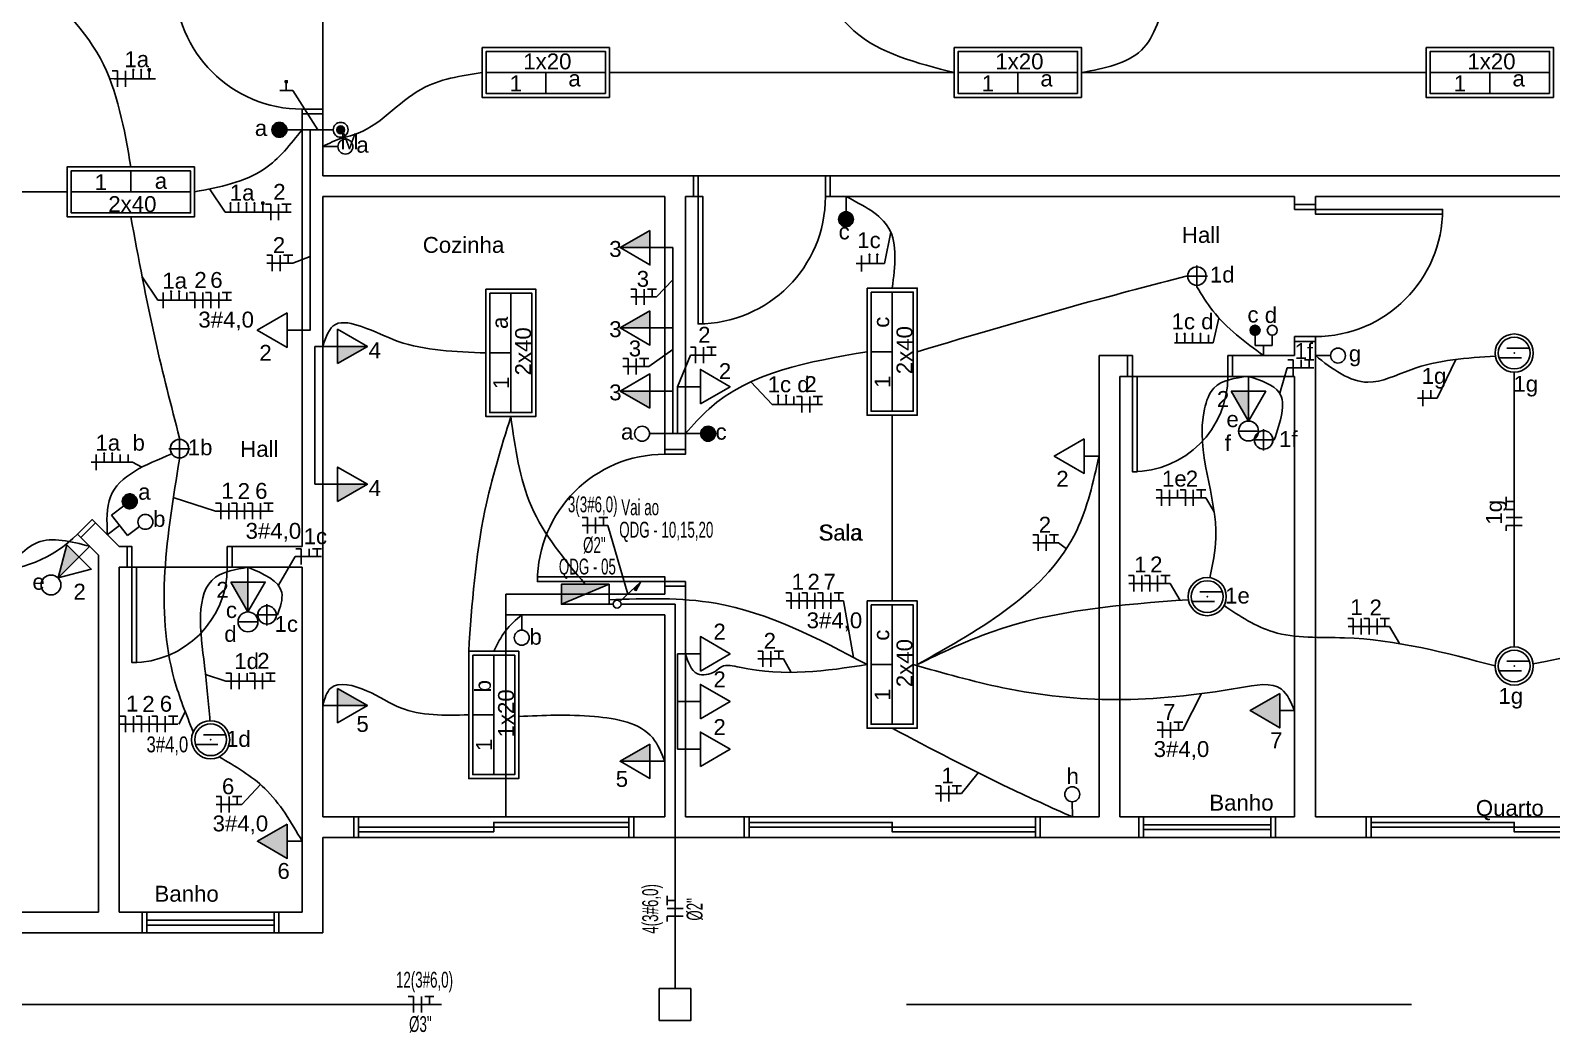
# Model space of a CAD drawing. Header units: millimetres. Extents: x 412 to 646, y 331 to 411.
# Drawn here: x 443.47 to 453.03, y 366.26 to 372.57 of the extents above; entities that cross this region are included whole.
import ezdxf
from ezdxf.enums import TextEntityAlignment as Align

# ---------------------------------------------------------------- set-up
doc = ezdxf.new("R2010")
doc.units = ezdxf.units.MM
doc.linetypes.add('HIDDEN2', pattern=[4.7625, 3.175, -1.5875])
for name, color, linetype in [('BASE', 8, 'Continuous'), ('Chamada', 4, 'Continuous'), ('E_LUMINO', 160, 'Continuous'), ('Elétrico', 5, 'Continuous'), ('Simbolos', 7, 'Continuous'), ('texto', 7, 'Continuous'), ('Texto - Elétrica', 3, 'Continuous'), ('texto - elétrico', 3, 'Continuous')]:
    doc.layers.add(name, color=color, linetype=linetype)
doc.styles.add('ARIAL', font='arial.ttf')

# ---------------------------------------------------------------- blocks, each defined once
blk = doc.blocks.new('A$C3E3F6338')
for p, q in [((-0.0172, -0.0409), (-0.158, -0.0409)), ((-0.0672, -0.1009), (-0.208, -0.1009))]:
    blk.add_line(p, q)
for radius in [0.12, 0.1]:
    blk.add_circle((-0.1126, -0.0709), radius)
at = {"linetype": 'Continuous'}
blk.add_point((-0.1126, -0.0709), dxfattribs=at)

msp = doc.modelspace()

# ---------------------------------------------------------------- hatches: boundary and pattern name
at = {"layer": 'Elétrico'}
for points in [[(444.220436, 372.323005), (444.207936, 372.323005), (444.207936, 372.310505), (444.220436, 372.310505)], [(445.082, 372.236689), (445.082, 372.249189), (445.0695, 372.249189), (445.0695, 372.236689)], [(445.442608, 371.940208, 1), (445.392608, 371.940208, 1)], [(444.933998, 371.471957), (444.933998, 371.484457), (444.921498, 371.484457), (444.921498, 371.471957)], [(448.6411, 371.377879, 1), (448.54735, 371.377879, 1)], [(447.173679, 371.199253), (447.361175, 371.199251), (447.361174, 371.307503)], [(447.173679, 370.694843), (447.361175, 370.694842), (447.361174, 370.803093)], [(445.586168, 370.578227), (445.398672, 370.578229), (445.398674, 370.469977)], [(447.361174, 370.189323), (447.361175, 370.297575), (447.173679, 370.297573)], [(451.124892, 370.108951), (451.124894, 370.296447), (451.016642, 370.296446)], [(447.680351, 370.029509, 1), (447.774101, 370.029509, 1)], [(445.586168, 369.711674), (445.398672, 369.711676), (445.398674, 369.603424)], [(443.64089, 369.122666), (443.773471, 369.255245), (443.696925, 369.331789)], [(444.834951, 368.908951), (444.834952, 369.096447), (444.726701, 369.096446)], [(447.104924, 369.082701), (446.804924, 369.082701), (446.804924, 368.957701)], [(447.104924, 369.082701), (446.804924, 369.082701), (446.804924, 368.957701)], [(447.272329, 369.042169), (447.302675, 369.095482), (447.259852, 369.055548)], [(445.586168, 368.320203), (445.398674, 368.428453), (445.398672, 368.320202)], [(447.173679, 367.970203), (447.361175, 367.970202), (447.361174, 368.078453)]]:
    msp.add_hatch(color=256, dxfattribs=at).paths.add_polyline_path(points)
at = {"layer": 'Elétrico', "linetype": 'Continuous', "lineweight": -2}
for points in [[(445.032276, 371.987083), (445.032278, 371.940208), (444.985403, 371.940208), (444.985781, 371.947482), (444.989901, 371.960195), (444.994398, 371.96807), (444.999651, 371.97407), (445.007525, 371.980071), (445.017275, 371.984683), (445.027025, 371.98682), (445.032278, 371.986709)], [(445.032276, 371.893333), (445.032278, 371.940208), (444.985403, 371.940208), (444.985781, 371.93297), (444.989901, 371.920259), (444.994398, 371.912384), (444.999651, 371.906382), (445.007525, 371.900383), (445.017275, 371.895771), (445.027025, 371.893634), (445.032278, 371.893745)], [(445.032281, 371.987083), (445.032278, 371.940208), (445.079153, 371.940208), (445.078776, 371.947482), (445.074656, 371.960195), (445.070158, 371.96807), (445.064905, 371.97407), (445.057032, 371.980071), (445.047281, 371.984683), (445.037531, 371.98682), (445.032278, 371.986709)], [(445.032281, 371.893333), (445.032278, 371.940208), (445.079153, 371.940208), (445.078776, 371.93297), (445.074656, 371.920259), (445.070158, 371.912384), (445.064905, 371.906382), (445.057032, 371.900383), (445.047281, 371.895771), (445.037531, 371.893634), (445.032278, 371.893745)], [(451.165764, 370.711069), (451.163042, 370.71095), (451.160339, 370.710595), (451.157678, 370.710005), (451.155079, 370.709185), (451.152561, 370.708142), (451.150143, 370.706884), (451.147845, 370.705419), (451.145682, 370.70376), (451.143673, 370.701919), (451.141831, 370.699909), (451.140172, 370.697747), (451.138708, 370.695448), (451.137449, 370.693031), (451.136406, 370.690513), (451.135587, 370.687913), (451.134997, 370.685252), (451.134641, 370.68255), (451.134522, 370.679827), (451.134641, 370.677104), (451.134997, 370.674402), (451.135587, 370.671741), (451.136406, 370.669142), (451.137449, 370.666623), (451.138708, 370.664206), (451.140172, 370.661907), (451.141831, 370.659745), (451.143673, 370.657735), (451.145682, 370.655894), (451.147845, 370.654235), (451.150143, 370.65277), (451.152561, 370.651512), (451.155079, 370.650469), (451.157678, 370.649649), (451.160339, 370.649059), (451.163042, 370.648704), (451.165764, 370.648585), (451.165764, 370.679827)], [(451.165764, 370.648577), (451.168487, 370.648696), (451.17119, 370.649052), (451.173851, 370.649641), (451.17645, 370.650461), (451.178968, 370.651504), (451.181386, 370.652763), (451.183684, 370.654227), (451.185847, 370.655886), (451.187856, 370.657728), (451.189698, 370.659737), (451.191357, 370.661899), (451.192821, 370.664198), (451.19408, 370.666616), (451.195123, 370.669134), (451.195942, 370.671733), (451.196532, 370.674394), (451.196888, 370.677096), (451.197007, 370.679819), (451.196888, 370.682542), (451.196532, 370.685245), (451.195942, 370.687906), (451.195123, 370.690505), (451.19408, 370.693023), (451.192821, 370.695441), (451.191357, 370.697739), (451.189697, 370.699902), (451.187856, 370.701911), (451.185847, 370.703753), (451.183684, 370.705412), (451.181386, 370.706876), (451.178968, 370.708135), (451.17645, 370.709178), (451.17385, 370.709997), (451.171189, 370.710587), (451.168487, 370.710943), (451.165764, 370.711062), (451.165764, 370.679819)], [(444.12882, 369.632839), (444.126197, 369.635975), (444.123311, 369.638871), (444.120184, 369.641504), (444.116839, 369.643854), (444.113301, 369.645904), (444.109599, 369.647638), (444.10576, 369.649043), (444.101812, 369.650107), (444.097787, 369.650824), (444.093715, 369.651187), (444.089627, 369.651194), (444.085553, 369.650844), (444.081526, 369.650141), (444.077575, 369.649089), (444.073731, 369.647697), (444.070023, 369.645975), (444.066479, 369.643937), (444.063127, 369.641598), (444.05999, 369.638975), (444.057095, 369.636089), (444.054462, 369.632961), (444.052111, 369.629616), (444.050061, 369.626079), (444.048327, 369.622376), (444.046923, 369.618537), (444.045858, 369.61459), (444.045142, 369.610565), (444.044779, 369.606492), (444.044772, 369.602404), (444.045122, 369.598331), (444.045825, 369.594303), (444.046877, 369.590353), (444.048269, 369.586509), (444.04999, 369.5828), (444.052029, 369.579257), (444.054368, 369.575904), (444.091594, 369.604372)], [(444.054359, 369.575897), (444.056982, 369.572761), (444.059868, 369.569865), (444.062995, 369.567232), (444.066341, 369.564881), (444.069878, 369.562832), (444.07358, 369.561098), (444.07742, 369.559693), (444.081367, 369.558628), (444.085392, 369.557912), (444.089464, 369.557549), (444.093553, 369.557542), (444.097626, 369.557892), (444.101653, 369.558595), (444.105604, 369.559647), (444.109448, 369.561039), (444.113156, 369.562761), (444.1167, 369.564799), (444.120053, 369.567139), (444.123189, 369.569761), (444.126085, 369.572648), (444.128718, 369.575775), (444.131068, 369.57912), (444.133118, 369.582657), (444.134852, 369.58636), (444.136257, 369.590199), (444.137321, 369.594147), (444.138038, 369.598172), (444.138401, 369.602244), (444.138407, 369.606332), (444.138058, 369.610406), (444.137354, 369.614433), (444.136303, 369.618384), (444.134911, 369.622228), (444.133189, 369.625936), (444.131151, 369.62948), (444.128811, 369.632832), (444.091585, 369.604365)]]:
    msp.add_hatch(color=256, dxfattribs=at).paths.add_polyline_path(points)
at = {"layer": 'Elétrico'}
h = msp.add_hatch(color=256, dxfattribs=at)
h.paths.add_polyline_path([(451.321625, 368.396349), (451.134131, 368.288099), (451.272703, 368.208091), (451.321627, 368.208091)])
h.paths.add_polyline_path([(451.321627, 368.208091), (451.272703, 368.208091), (451.321628, 368.179844)])
h = msp.add_hatch(color=256, dxfattribs=at)
h.paths.add_polyline_path([(445.081684, 367.575414), (444.894189, 367.467164), (445.032762, 367.387156), (445.081686, 367.387156)])
h.paths.add_polyline_path([(445.081686, 367.387156), (445.032762, 367.387156), (445.081686, 367.358909)])

# ---------------------------------------------------------------- linework, layer by layer
msp.add_line((449.737262, 371.650206), (450.130934, 371.650206))
at = {"layer": 'BASE'}
for p, q in [((445.304924, 372.900206), (445.304924, 372.040208)), ((445.174943, 369.320201), (445.174943, 372.040208)), ((445.174943, 372.040208), (445.304924, 372.040208)), ((445.304924, 371.650206), (445.304924, 372.040208)), ((445.304924, 371.650206), (447.634904, 371.650206)), ((447.634904, 371.520201), (447.634904, 371.650206)), ((448.494914, 371.650206), (447.634904, 371.650206)), ((448.494914, 371.650206), (454.044963, 371.650206)), ((448.494914, 371.520201), (448.494914, 371.650206)), ((445.304924, 371.520201), (447.454924, 371.520201)), ((445.304924, 367.620201), (445.304924, 371.520201)), ((447.454924, 371.520201), (447.454924, 369.930198)), ((447.584904, 371.520201), (447.634904, 371.520201)), ((447.584904, 369.930198), (447.584904, 371.520201)), ((448.494914, 371.520201), (451.414885, 371.520201)), ((451.414885, 371.520201), (451.414885, 371.470201)), ((454.044963, 371.520201), (451.544865, 371.520201)), ((451.544865, 371.470201), (451.544865, 371.520201)), ((451.544865, 371.470201), (451.414885, 371.470201)), ((451.414885, 370.610203), (451.414885, 370.520201)), ((451.544865, 370.610203), (451.414885, 370.610203)), ((451.544865, 367.620201), (451.544865, 370.610203)), ((450.184904, 367.620201), (450.184904, 370.520201)), ((450.184904, 370.520201), (450.364885, 370.520201)), ((450.364885, 370.390196), (450.364885, 370.520201)), ((451.024894, 370.520201), (451.414885, 370.520201)), ((451.024894, 370.390196), (451.024894, 370.520201)), ((450.314885, 367.620201), (450.314885, 370.390196)), ((450.314885, 370.390196), (450.364885, 370.390196)), ((451.024894, 370.390196), (450.424894, 370.390196)), ((451.024894, 370.390196), (451.414885, 370.390196)), ((451.414885, 367.620201), (451.414885, 370.390196)), ((447.454924, 369.930198), (447.584904, 369.930198)), ((443.784561, 369.376735), (443.876485, 369.468659)), ((444.024943, 369.320201), (443.876485, 369.468659)), ((443.894963, 369.266334), (443.784561, 369.376735)), ((444.024943, 369.320201), (444.074943, 369.320201)), ((444.074943, 369.190196), (444.074943, 369.320201)), ((444.734953, 369.320201), (445.174943, 369.320201)), ((444.734953, 369.190196), (444.734953, 369.320201)), ((443.894963, 367.020201), (443.894963, 369.266334)), ((444.024943, 367.020201), (444.024943, 369.190196)), ((444.024943, 369.190196), (444.074943, 369.190196)), ((444.734953, 369.190196), (444.074943, 369.190196)), ((444.734953, 369.190196), (445.174943, 369.190196)), ((445.174943, 367.020201), (445.174943, 369.190196)), ((447.454924, 369.070201), (447.454924, 369.020201)), ((447.454924, 369.070201), (447.584904, 369.070201)), ((447.584904, 367.620201), (447.584904, 369.070201)), ((447.454924, 369.020201), (446.454924, 369.020201)), ((446.454924, 368.890196), (446.454924, 369.020201)), ((447.454924, 368.890196), (446.454924, 368.890196)), ((446.454924, 368.890196), (446.454924, 367.620201)), ((447.454924, 367.620201), (447.454924, 368.890196)), ((445.304924, 367.620201), (445.499894, 367.620201)), ((445.499894, 367.620201), (445.499894, 367.490196)), ((447.259904, 367.620201), (447.454924, 367.620201)), ((447.259904, 367.620201), (447.259904, 367.490196)), ((447.584904, 367.620201), (447.954924, 367.620201)), ((447.954924, 367.620201), (447.954924, 367.490196)), ((449.814934, 367.620201), (450.184904, 367.620201)), ((449.814934, 367.620201), (449.814934, 367.490196)), ((450.314885, 367.620201), (450.434904, 367.620201)), ((450.434904, 367.620201), (450.434904, 367.490196)), ((451.294914, 367.620201), (451.414885, 367.620201)), ((451.294914, 367.620201), (451.294914, 367.490196)), ((451.864934, 367.620201), (451.544865, 367.620201)), ((451.864934, 367.620201), (451.864934, 367.490196)), ((445.304924, 366.890196), (445.304924, 367.490196)), ((445.304924, 367.490196), (445.499894, 367.490196)), ((447.259904, 367.490196), (447.954924, 367.490196)), ((447.954924, 367.490196), (449.814934, 367.490196)), ((449.814934, 367.490196), (450.434904, 367.490196)), ((451.294914, 367.490196), (451.864934, 367.490196)), ((453.724943, 367.490196), (451.864934, 367.490196)), ((443.162443, 367.020201), (443.894963, 367.020201)), ((444.169914, 367.020201), (444.024943, 367.020201)), ((444.169914, 367.020201), (444.169914, 366.890196)), ((445.174943, 367.020201), (445.029924, 367.020201)), ((445.029924, 367.020201), (445.029924, 366.890196)), ((444.169914, 366.890196), (443.162443, 366.890196)), ((445.304924, 366.890196), (445.029924, 366.890196))]:
    msp.add_line(p, q, dxfattribs=at)
at = {"layer": 'BASE', "linetype": 'Continuous'}
for p, q in [((447.229924, 367.620201), (445.529924, 367.620201)), ((449.784904, 367.620201), (447.984904, 367.620201)), ((450.464885, 367.620201), (451.264885, 367.620201)), ((453.694914, 367.620201), (451.894914, 367.620201)), ((447.229924, 367.490196), (445.529924, 367.490196)), ((449.784904, 367.490196), (447.984904, 367.490196)), ((450.464885, 367.490196), (451.264885, 367.490196)), ((453.694914, 367.490196), (451.894914, 367.490196)), ((444.999943, 367.020201), (444.199943, 367.020201)), ((444.999943, 366.890196), (444.199943, 366.890196))]:
    msp.add_line(p, q, dxfattribs=at)
for points in [[(445.174943, 372.040208), (445.174943, 372.070201), (445.304924, 372.070201), (445.304924, 372.040208)], [(447.634904, 371.650206), (447.664885, 371.650206), (447.664885, 371.520201), (447.634904, 371.520201)], [(448.494914, 371.520201), (448.464885, 371.520201), (448.464885, 371.650206), (448.494914, 371.650206)], [(451.414885, 371.470201), (451.414885, 371.440196), (451.544865, 371.440196), (451.544865, 371.470201)], [(451.544865, 370.610203), (451.544865, 370.640196), (451.414885, 370.640196), (451.414885, 370.610203)], [(450.364885, 370.520201), (450.394865, 370.520201), (450.394865, 370.390196), (450.364885, 370.390196)], [(451.024894, 370.390196), (450.994865, 370.390196), (450.994865, 370.520201), (451.024894, 370.520201)], [(447.454924, 369.930198), (447.454924, 369.900206), (447.584904, 369.900206), (447.584904, 369.930198)], [(443.784561, 369.376735), (443.763353, 369.397943), (443.855263, 369.489853), (443.876471, 369.468645)], [(444.074943, 369.320201), (444.104924, 369.320201), (444.104924, 369.190196), (444.074943, 369.190196)], [(444.734953, 369.190196), (444.704924, 369.190196), (444.704924, 369.320201), (444.734953, 369.320201)], [(447.584904, 369.070201), (447.584904, 369.100206), (447.454924, 369.100206), (447.454924, 369.070201)], [(445.499894, 367.620201), (445.529924, 367.620201), (445.529924, 367.490196), (445.499894, 367.490196)], [(447.259904, 367.490196), (447.229924, 367.490196), (447.229924, 367.620201), (447.259904, 367.620201)], [(447.954924, 367.490196), (447.984904, 367.490196), (447.984904, 367.620201), (447.954924, 367.620201)], [(449.814934, 367.620201), (449.784904, 367.620201), (449.784904, 367.490196), (449.814934, 367.490196)], [(450.434904, 367.490196), (450.464885, 367.490196), (450.464885, 367.620201), (450.434904, 367.620201)], [(451.294914, 367.620201), (451.264885, 367.620201), (451.264885, 367.490196), (451.294914, 367.490196)], [(451.864934, 367.490196), (451.894914, 367.490196), (451.894914, 367.620201), (451.864934, 367.620201)], [(444.169914, 367.020201), (444.199943, 367.020201), (444.199943, 366.890196), (444.169914, 366.890196)], [(445.029924, 366.890196), (444.999943, 366.890196), (444.999943, 367.020201), (445.029924, 367.020201)]]:
    msp.add_lwpolyline(points, dxfattribs=at)
for points in [[(447.664885, 371.520201), (447.694914, 371.520201), (447.694914, 370.720201), (447.664885, 370.720201), (447.664885, 371.520201)], [(451.544865, 371.440196), (451.544865, 371.410203), (452.344865, 371.410203), (452.344865, 371.440196), (451.544865, 371.440196)], [(450.394865, 370.390196), (450.424894, 370.390196), (450.424894, 369.790196), (450.394865, 369.790196), (450.394865, 370.390196)], [(444.104924, 369.190196), (444.134953, 369.190196), (444.134953, 368.590196), (444.104924, 368.590196), (444.104924, 369.190196)], [(447.454924, 369.100206), (447.454924, 369.130198), (446.654924, 369.130198), (446.654924, 369.100206), (447.454924, 369.100206)], [(446.379924, 367.525193), (445.529924, 367.525193), (445.529924, 367.555198), (446.379924, 367.555198), (446.379924, 367.525193)], [(447.229924, 367.555198), (446.379924, 367.555198), (446.379924, 367.585203), (447.229924, 367.585203), (447.229924, 367.555198)], [(447.984904, 367.585203), (448.884904, 367.585203), (448.884904, 367.555198), (447.984904, 367.555198), (447.984904, 367.585203)], [(448.884904, 367.555198), (449.784904, 367.555198), (449.784904, 367.525193), (448.884904, 367.525193), (448.884904, 367.555198)], [(450.464885, 367.570201), (451.264885, 367.570201), (451.264885, 367.540196), (450.464885, 367.540196), (450.464885, 367.570201)], [(451.894914, 367.555198), (452.794914, 367.555198), (452.794914, 367.585203), (451.894914, 367.585203), (451.894914, 367.555198)], [(452.794914, 367.555198), (453.694914, 367.555198), (453.694914, 367.525193), (452.794914, 367.525193), (452.794914, 367.555198)], [(444.999943, 366.970201), (444.199943, 366.970201), (444.199943, 366.940196), (444.999943, 366.940196), (444.999943, 366.970201)]]:
    msp.add_lwpolyline(points, close=True, dxfattribs=at)
for centre, radius, start, end in [((445.174943, 372.870201), 0.8, 180, 270), ((447.664885, 371.520201), 0.8, 270, 0), ((451.544865, 371.440196), 0.8, 270, 0), ((450.394865, 370.390196), 0.6, 270, 0), ((447.454924, 369.100206), 0.8, 90, 180), ((443.197668, 369.963629), 0.8, 225, 315), ((444.104924, 369.190196), 0.6, 270, 360)]:
    msp.add_arc(centre, radius, start, end, dxfattribs=at)
at = {"layer": 'Chamada'}
for p, q in [((443.994608, 372.260573), (443.964514, 372.262714)), ((445.116373, 372.186667), (445.274943, 371.940557)), ((444.692335, 371.421979), (444.594028, 371.568801)), ((448.836264, 371.099331), (448.876173, 371.295706)), ((445.116373, 371.101186), (445.224943, 371.144214)), ((444.268146, 370.868232), (444.169839, 371.015053)), ((447.404024, 370.889196), (447.504924, 370.996627)), ((450.902581, 370.600357), (450.938818, 370.756307)), ((447.354024, 370.451659), (447.504924, 370.55909)), ((447.615792, 370.523517), (447.534904, 370.3252)), ((452.310379, 370.253242), (452.427103, 370.496235)), ((451.366704, 370.443191), (451.320867, 370.283673)), ((448.130991, 370.213222), (447.995721, 370.355353)), ((444.107943, 369.849574), (444.167435, 369.818598)), ((444.630718, 369.542166), (444.36562, 369.627415)), ((450.856778, 369.626969), (450.909112, 369.538138)), ((447.098103, 369.452135), (447.221947, 369.020201)), ((449.931203, 369.343259), (449.979601, 369.304931)), ((445.132252, 369.256585), (445.025773, 369.076431)), ((450.632521, 369.086919), (450.695568, 368.979905)), ((448.57855, 368.978473), (448.641971, 368.62274)), ((452.011743, 368.816583), (452.07479, 368.709569)), ((448.201743, 368.613103), (448.25014, 368.528953)), ((444.695911, 368.473276), (444.568014, 368.515944)), ((450.712729, 368.166457), (450.829905, 368.394981)), ((444.400353, 368.203476), (444.440829, 368.28061)), ((449.319737, 367.766291), (449.424656, 367.89759)), ((444.796575, 367.698693), (444.913751, 367.823455))]:
    msp.add_line(p, q, dxfattribs=at)
at = {"layer": 'Chamada', "linetype": 'Continuous'}
for p, q in [((443.994608, 372.260573), (444.254446, 372.260573)), ((445.035127, 372.186667), (445.116373, 372.186667)), ((444.692335, 371.421979), (445.106912, 371.421979)), ((444.95388, 371.101186), (445.116373, 371.101186)), ((448.657998, 371.099331), (448.836264, 371.099331)), ((444.268146, 370.868232), (444.73064, 370.868232)), ((447.24153, 370.889196), (447.404024, 370.889196)), ((450.658763, 370.600357), (450.902581, 370.600357)), ((447.615792, 370.523517), (447.778285, 370.523517)), ((447.19153, 370.451659), (447.354024, 370.451659)), ((451.366704, 370.443191), (451.53479, 370.443191)), ((448.130991, 370.213222), (448.446541, 370.213222)), ((452.186535, 370.253242), (452.310379, 370.253242)), ((443.848094, 369.849574), (444.107943, 369.849574)), ((450.544284, 369.626969), (450.856778, 369.626969)), ((444.630718, 369.542166), (444.993212, 369.542166)), ((447.098103, 369.452135), (446.93561, 369.452135)), ((449.76871, 369.343259), (449.931203, 369.343259)), ((445.132252, 369.256585), (445.298013, 369.256585)), ((450.371737, 369.086919), (450.632521, 369.086919)), ((448.217766, 368.978473), (448.57855, 368.978473)), ((451.750959, 368.816583), (452.011743, 368.816583)), ((448.039249, 368.613103), (448.201743, 368.613103)), ((444.695911, 368.473276), (445.006321, 368.473276)), ((444.031328, 368.203476), (444.393822, 368.203476)), ((450.550235, 368.166457), (450.712729, 368.166457)), ((444.634081, 367.698693), (444.796575, 367.698693)), ((449.157243, 367.766291), (449.319737, 367.766291))]:
    msp.add_line(p, q, dxfattribs=at)
at = {"layer": 'E_LUMINO'}
for p, q in [((450.799895, 370.953375), (450.799895, 371.087026)), ((450.799895, 370.953375), (450.799895, 371.087026)), ((450.86672, 371.020201), (450.733069, 371.020201)), ((444.404303, 369.868378), (444.404303, 370.002029)), ((444.404303, 369.868378), (444.404303, 370.002029)), ((451.28607, 369.990196), (451.152419, 369.990196)), ((451.219245, 369.92337), (451.219245, 370.057022)), ((451.219245, 369.92337), (451.219245, 370.057022)), ((444.471129, 369.935203), (444.337478, 369.935203)), ((444.954303, 368.82337), (444.954303, 368.957022)), ((444.954303, 368.82337), (444.954303, 368.957022)), ((445.021129, 368.890196), (444.887478, 368.890196))]:
    msp.add_line(p, q, dxfattribs=at)
for points in [[(447.107438, 372.142706), (446.307438, 372.142706), (446.307438, 372.457706), (447.107438, 372.457706)], [(447.082438, 372.167706), (446.332438, 372.167706), (446.332438, 372.432706), (447.082438, 372.432706)], [(450.074943, 372.142706), (449.274943, 372.142706), (449.274943, 372.457706), (450.074943, 372.457706)], [(450.049943, 372.167706), (449.299943, 372.167706), (449.299943, 372.432706), (450.049943, 372.432706)], [(453.042448, 372.142706), (452.242448, 372.142706), (452.242448, 372.457706), (453.042448, 372.457706)], [(453.017448, 372.167706), (452.267448, 372.167706), (452.267448, 372.432706), (453.017448, 372.432706)], [(444.498686, 371.707706), (443.698686, 371.707706), (443.698686, 371.392706), (444.498686, 371.392706)], [(444.473686, 371.682706), (443.723686, 371.682706), (443.723686, 371.417706), (444.473686, 371.417706)], [(446.329925, 370.937706), (446.329925, 370.137706), (446.644925, 370.137706), (446.644925, 370.937706)], [(448.727404, 370.945201), (448.727404, 370.145201), (449.042404, 370.145201), (449.042404, 370.945201)], [(446.354925, 370.912706), (446.354925, 370.162706), (446.619925, 370.162706), (446.619925, 370.912706)], [(448.752404, 370.920201), (448.752404, 370.170201), (449.017404, 370.170201), (449.017404, 370.920201)], [(448.727404, 368.977702), (448.727404, 368.177702), (449.042404, 368.177702), (449.042404, 368.977702)], [(448.752404, 368.952702), (448.752404, 368.202702), (449.017404, 368.202702), (449.017404, 368.952702)], [(446.222424, 368.661439), (446.222424, 367.861439), (446.537424, 367.861439), (446.537424, 368.661439)], [(446.247424, 368.636439), (446.247424, 367.886439), (446.512424, 367.886439), (446.512424, 368.636439)]]:
    msp.add_lwpolyline(points, close=True, dxfattribs=at)
for points in [[(447.082438, 372.300206), (446.707438, 372.300206), (446.707438, 372.167706), (446.707438, 372.300206), (446.332438, 372.300206)], [(450.049943, 372.300206), (449.674943, 372.300206), (449.674943, 372.167706), (449.674943, 372.300206), (449.299943, 372.300206)], [(453.017448, 372.300206), (452.642448, 372.300206), (452.642448, 372.167706), (452.642448, 372.300206), (452.267448, 372.300206)], [(444.473686, 371.550206), (444.098686, 371.550206), (444.098686, 371.682706), (444.098686, 371.550206), (443.723686, 371.550206)], [(446.487425, 370.912706), (446.487425, 370.537706), (446.354925, 370.537706), (446.487425, 370.537706), (446.487425, 370.162706)], [(448.884904, 370.920201), (448.884904, 370.545201), (448.752404, 370.545201), (448.884904, 370.545201), (448.884904, 370.170201)], [(448.884904, 368.952702), (448.884904, 368.577702), (448.752404, 368.577702), (448.884904, 368.577702), (448.884904, 368.202702)], [(446.379924, 368.636439), (446.379924, 368.261439), (446.247424, 368.261439), (446.379924, 368.261439), (446.379924, 367.886439)]]:
    msp.add_lwpolyline(points, dxfattribs=at)
for centre in [(450.799895, 371.020201), (450.800539, 371.020201), (444.404303, 369.935203), (444.404948, 369.935203), (451.219245, 369.990196), (451.21989, 369.990196), (444.954303, 368.890196), (444.954948, 368.890196)]:
    msp.add_circle(centre, 0.058005, dxfattribs=at)
at = {"layer": 'Elétrico', "linetype": 'Continuous'}
for p, q in [((444.014186, 372.310573), (443.980856, 372.310573)), ((444.014186, 372.210573), (444.014186, 372.310573)), ((444.064186, 372.210573), (444.064186, 372.310573)), ((444.114186, 372.260551), (444.114186, 372.310573)), ((444.164186, 372.260528), (444.164186, 372.310551)), ((444.214186, 372.260483), (444.214186, 372.310505)), ((445.07575, 372.186667), (445.07575, 372.236689)), ((444.725665, 371.421979), (444.725665, 371.472002)), ((444.775665, 371.421957), (444.775665, 371.471979)), ((444.825665, 371.421979), (444.825665, 371.472002)), ((444.875665, 371.421957), (444.875665, 371.471979)), ((444.927748, 371.421934), (444.927748, 371.471957)), ((444.977748, 371.471979), (444.944418, 371.471979)), ((444.977748, 371.371979), (444.977748, 371.471979)), ((445.027748, 371.371979), (445.027748, 371.471979)), ((445.106912, 371.471979), (445.048585, 371.471979)), ((445.077748, 371.421979), (445.077748, 371.471979)), ((444.98721, 371.151186), (444.95388, 371.151186)), ((444.98721, 371.051186), (444.98721, 371.151186)), ((445.03721, 371.051186), (445.03721, 371.151186)), ((445.116373, 371.151186), (445.058046, 371.151186)), ((445.08721, 371.101186), (445.08721, 371.151186)), ((447.173679, 371.199253), (447.454924, 371.19925)), ((448.691328, 371.049331), (448.691328, 371.149331)), ((448.741328, 371.099331), (448.741328, 371.149331)), ((448.741328, 371.099331), (448.741328, 371.149331)), ((448.791328, 371.099331), (448.791328, 371.149331)), ((447.27486, 370.939196), (447.24153, 370.939196)), ((447.27486, 370.839196), (447.27486, 370.939196)), ((447.32486, 370.839196), (447.32486, 370.939196)), ((447.404024, 370.939196), (447.345696, 370.939196)), ((447.37486, 370.889196), (447.37486, 370.939196)), ((444.301476, 370.818232), (444.301476, 370.918232)), ((444.351476, 370.868232), (444.351476, 370.918255)), ((444.401476, 370.868209), (444.401476, 370.918232)), ((444.451476, 370.868209), (444.451476, 370.918232)), ((444.501476, 370.918232), (444.468146, 370.918232)), ((444.501476, 370.818232), (444.501476, 370.918232)), ((444.551476, 370.818232), (444.551476, 370.918232)), ((444.601476, 370.918232), (444.568146, 370.918232)), ((444.601476, 370.818232), (444.601476, 370.918232)), ((444.651476, 370.818232), (444.651476, 370.918232)), ((444.73064, 370.918232), (444.672312, 370.918232)), ((444.701476, 370.868232), (444.701476, 370.918232)), ((445.081195, 370.680205), (445.174943, 370.680205)), ((447.173679, 370.694843), (447.454924, 370.694841)), ((450.673392, 370.600357), (450.673392, 370.650357)), ((450.723392, 370.600357), (450.723392, 370.650357)), ((450.773392, 370.600357), (450.773392, 370.650357)), ((450.823392, 370.600357), (450.823392, 370.650357)), ((450.873392, 370.600357), (450.873392, 370.650357)), ((445.586168, 370.578227), (445.304924, 370.578229)), ((447.649122, 370.573517), (447.615792, 370.573517)), ((447.649122, 370.473517), (447.649122, 370.573517)), ((447.699122, 370.473517), (447.699122, 370.573517)), ((447.778285, 370.573517), (447.719958, 370.573517)), ((447.749122, 370.523517), (447.749122, 370.573517)), ((447.22486, 370.501659), (447.19153, 370.501659)), ((447.22486, 370.401659), (447.22486, 370.501659)), ((447.27486, 370.401659), (447.27486, 370.501659)), ((447.354024, 370.501659), (447.295696, 370.501659)), ((447.32486, 370.451659), (447.32486, 370.501659)), ((451.405626, 370.493191), (451.372296, 370.493191)), ((451.405626, 370.393191), (451.405626, 370.493191)), ((451.455626, 370.443191), (451.455626, 370.493191)), ((451.53479, 370.493191), (451.476462, 370.493191)), ((451.505626, 370.443191), (451.505626, 370.493191)), ((451.124892, 370.108951), (451.124895, 370.390196)), ((447.173679, 370.297573), (447.454924, 370.297575)), ((447.678653, 370.3252), (447.584904, 370.3252)), ((452.219865, 370.203242), (452.219865, 370.303242)), ((452.269865, 370.253242), (452.269865, 370.303242)), ((448.167377, 370.213222), (448.167377, 370.263222)), ((448.217377, 370.213222), (448.217377, 370.263222)), ((448.267377, 370.213222), (448.267377, 370.263222)), ((448.317377, 370.263222), (448.284047, 370.263222)), ((448.317377, 370.163222), (448.317377, 370.263222)), ((448.367377, 370.163222), (448.367377, 370.263222)), ((448.446541, 370.263222), (448.388213, 370.263222)), ((448.417377, 370.213222), (448.417377, 370.263222)), ((443.881424, 369.799574), (443.881424, 369.899574)), ((443.931424, 369.849574), (443.931424, 369.899596)), ((443.981424, 369.849551), (443.981424, 369.899574)), ((444.031424, 369.849551), (444.031424, 369.899574)), ((444.081424, 369.849551), (444.081424, 369.899574)), ((450.091156, 369.88834), (450.184904, 369.88834)), ((445.586168, 369.711674), (445.304924, 369.711677)), ((450.577614, 369.676969), (450.544284, 369.676969)), ((450.577614, 369.576969), (450.577614, 369.676969)), ((450.627614, 369.576969), (450.627614, 369.676969)), ((450.677614, 369.626969), (450.677614, 369.676969)), ((450.727614, 369.676969), (450.694284, 369.676969)), ((450.727614, 369.576969), (450.727614, 369.676969)), ((450.777614, 369.576969), (450.777614, 369.676969)), ((450.856778, 369.676969), (450.79845, 369.676969)), ((450.827614, 369.626969), (450.827614, 369.676969)), ((452.744914, 369.631866), (452.744914, 369.573538)), ((452.794914, 369.602702), (452.744914, 369.602702)), ((444.664048, 369.592166), (444.630718, 369.592166)), ((444.664048, 369.492166), (444.664048, 369.592166)), ((444.714048, 369.492166), (444.714048, 369.592166)), ((444.764048, 369.592166), (444.730718, 369.592166)), ((444.764048, 369.492166), (444.764048, 369.592166)), ((444.814048, 369.492166), (444.814048, 369.592166)), ((444.864048, 369.592166), (444.830718, 369.592166)), ((444.864048, 369.492166), (444.864048, 369.592166)), ((444.914048, 369.492166), (444.914048, 369.592166)), ((444.993212, 369.592166), (444.934884, 369.592166)), ((444.964048, 369.542166), (444.964048, 369.592166)), ((452.794914, 369.552702), (452.744914, 369.552702)), ((452.844914, 369.502702), (452.744914, 369.502702)), ((446.96894, 369.502135), (446.93561, 369.502135)), ((446.96894, 369.402135), (446.96894, 369.502135)), ((447.01894, 369.402135), (447.01894, 369.502135)), ((447.098103, 369.502135), (447.039776, 369.502135)), ((447.06894, 369.452135), (447.06894, 369.502135)), ((452.844914, 369.452702), (452.744914, 369.452702)), ((452.744914, 369.452702), (452.744914, 369.419372)), ((443.64089, 369.122666), (443.839762, 369.321535)), ((449.80204, 369.393259), (449.76871, 369.393259)), ((449.80204, 369.293259), (449.80204, 369.393259)), ((449.85204, 369.293259), (449.85204, 369.393259)), ((449.931203, 369.393259), (449.872876, 369.393259)), ((449.90204, 369.343259), (449.90204, 369.393259)), ((445.16885, 369.306585), (445.13552, 369.306585)), ((445.16885, 369.206585), (445.16885, 369.306585)), ((445.21885, 369.256585), (445.21885, 369.306585)), ((445.298013, 369.306585), (445.239686, 369.306585)), ((445.26885, 369.256585), (445.26885, 369.306585)), ((444.834951, 368.908951), (444.834953, 369.190196)), ((450.403357, 369.136919), (450.370027, 369.136919)), ((450.403357, 369.036919), (450.403357, 369.136919)), ((450.453357, 369.036919), (450.453357, 369.136919)), ((450.503357, 369.136919), (450.470027, 369.136919)), ((450.503357, 369.036919), (450.503357, 369.136919)), ((450.553357, 369.036919), (450.553357, 369.136919)), ((450.632521, 369.136919), (450.574193, 369.136919)), ((450.603357, 369.086919), (450.603357, 369.136919)), ((448.249386, 369.028473), (448.216056, 369.028473)), ((448.249386, 368.928473), (448.249386, 369.028473)), ((448.299386, 368.928473), (448.299386, 369.028473)), ((448.349386, 369.028473), (448.316056, 369.028473)), ((448.349386, 368.928473), (448.349386, 369.028473)), ((448.399386, 368.928473), (448.399386, 369.028473)), ((448.449386, 369.028473), (448.416056, 369.028473)), ((448.449386, 368.928473), (448.449386, 369.028473)), ((448.499386, 368.928473), (448.499386, 369.028473)), ((448.57855, 369.028473), (448.520223, 369.028473)), ((448.549386, 368.978473), (448.549386, 369.028473)), ((451.782579, 368.866583), (451.749249, 368.866583)), ((451.782579, 368.766583), (451.782579, 368.866583)), ((451.832579, 368.766583), (451.832579, 368.866583)), ((451.882579, 368.866583), (451.849249, 368.866583)), ((451.882579, 368.766583), (451.882579, 368.866583)), ((451.932579, 368.766583), (451.932579, 368.866583)), ((452.011743, 368.866583), (451.953415, 368.866583)), ((451.982579, 368.816583), (451.982579, 368.866583)), ((447.678653, 368.645201), (447.584904, 368.645201)), ((448.072579, 368.663103), (448.039249, 368.663103)), ((448.072579, 368.563103), (448.072579, 368.663103)), ((448.122579, 368.563103), (448.122579, 368.663103)), ((448.201743, 368.663103), (448.143415, 368.663103)), ((448.172579, 368.613103), (448.172579, 368.663103)), ((444.729241, 368.523276), (444.695911, 368.523276)), ((444.729241, 368.423276), (444.729241, 368.523276)), ((444.779241, 368.423276), (444.779241, 368.523276)), ((444.829241, 368.473276), (444.829241, 368.523276)), ((444.877157, 368.523276), (444.843827, 368.523276)), ((444.877157, 368.423276), (444.877157, 368.523276)), ((444.927157, 368.423276), (444.927157, 368.523276)), ((445.006321, 368.523276), (444.947994, 368.523276)), ((444.977157, 368.473276), (444.977157, 368.523276)), ((445.586168, 368.320203), (445.304924, 368.320201)), ((447.678653, 368.345201), (447.584904, 368.345201)), ((451.321626, 368.288096), (451.415375, 368.288096)), ((444.064658, 368.253476), (444.031328, 368.253476)), ((444.064658, 368.153476), (444.064658, 368.253476)), ((444.114658, 368.153476), (444.114658, 368.253476)), ((444.164658, 368.253476), (444.131328, 368.253476)), ((444.164658, 368.153476), (444.164658, 368.253476)), ((444.214658, 368.153476), (444.214658, 368.253476)), ((444.264658, 368.253476), (444.231328, 368.253476)), ((444.264658, 368.153476), (444.264658, 368.253476)), ((444.314658, 368.153476), (444.314658, 368.253476)), ((444.393822, 368.253476), (444.335495, 368.253476)), ((444.364658, 368.203476), (444.364658, 368.253476)), ((450.583565, 368.216457), (450.550235, 368.216457)), ((450.583565, 368.116457), (450.583565, 368.216457)), ((450.633565, 368.116457), (450.633565, 368.216457)), ((450.712729, 368.216457), (450.654401, 368.216457)), ((450.683565, 368.166457), (450.683565, 368.216457)), ((447.678653, 368.045201), (447.584904, 368.045201)), ((447.173679, 367.970203), (447.454924, 367.970201)), ((449.190573, 367.816291), (449.157243, 367.816291)), ((449.190573, 367.716291), (449.190573, 367.816291)), ((449.240573, 367.716291), (449.240573, 367.816291)), ((449.319737, 367.816291), (449.261409, 367.816291)), ((449.290573, 367.766291), (449.290573, 367.816291)), ((444.667411, 367.748693), (444.634081, 367.748693)), ((444.667411, 367.648693), (444.667411, 367.748693)), ((444.717411, 367.648693), (444.717411, 367.748693)), ((444.796575, 367.748693), (444.738248, 367.748693)), ((444.767411, 367.698693), (444.767411, 367.748693)), ((445.081685, 367.467161), (445.175434, 367.467161)), ((447.469914, 367.124369), (447.469914, 367.066042)), ((447.519914, 367.095205), (447.469914, 367.095205)), ((447.569914, 367.045205), (447.469914, 367.045205)), ((447.569914, 366.995205), (447.469914, 366.995205)), ((447.469914, 366.995205), (447.469914, 366.961875)), ((445.8751, 366.49021), (445.84177, 366.49021)), ((445.8751, 366.39021), (445.8751, 366.49021)), ((445.9251, 366.39021), (445.9251, 366.49021)), ((446.004264, 366.49021), (445.945936, 366.49021)), ((445.9751, 366.44021), (445.9751, 366.49021))]:
    msp.add_line(p, q, dxfattribs=at)
at = {"layer": 'Elétrico'}
for p, q in [((447.107438, 372.300206), (449.274943, 372.300206)), ((450.074943, 372.300206), (452.242448, 372.300206)), ((445.274943, 371.940557), (445.224943, 371.940557)), ((445.254924, 369.711677), (445.254924, 370.57823)), ((445.254924, 370.57823), (445.304924, 370.578229)), ((452.794914, 368.688953), (452.794914, 370.416451)), ((447.584904, 370.3252), (447.534904, 370.3252)), ((447.534904, 370.3252), (447.534904, 370.030198)), ((447.454924, 370.030198), (447.584904, 370.030198)), ((451.062392, 370.046452), (451.187392, 370.04645)), ((445.304924, 369.711677), (445.254924, 369.711677)), ((446.804924, 368.957701), (447.104924, 369.082701)), ((446.804924, 368.957701), (447.104924, 369.082701)), ((447.173208, 368.974751), (447.302675, 369.095482)), ((447.272329, 369.042169), (447.259852, 369.055548)), ((447.302675, 369.095482), (447.272329, 369.042169)), ((444.77245, 368.846453), (444.89745, 368.84645)), ((446.555791, 368.794409), (446.555791, 368.890196)), ((447.534904, 368.345201), (447.534904, 368.645201)), ((447.534904, 368.645201), (447.584904, 368.645201)), ((447.534904, 368.045201), (447.534904, 368.345201)), ((447.534904, 368.345201), (447.584904, 368.345201)), ((447.584904, 368.045201), (447.534904, 368.045201))]:
    msp.add_line(p, q, dxfattribs=at)
at = {"layer": 'Elétrico', "linetype": 'Continuous', "lineweight": -2}
for p, q in [((445.032278, 371.987083), (445.032278, 371.893333)), ((445.079153, 371.940208), (445.174943, 371.940557)), ((445.370733, 371.940208), (445.274943, 371.940557)), ((445.400714, 371.834858), (445.304924, 371.835207)), ((448.594565, 371.424411), (448.594914, 371.520201)), ((451.165764, 370.648451), (451.165764, 370.584448)), ((451.165764, 370.584448), (451.274014, 370.584448)), ((451.21989, 370.584448), (451.21989, 370.520201)), ((451.274014, 370.648451), (451.274014, 370.584448)), ((451.640655, 370.52055), (451.544865, 370.520201)), ((447.359134, 370.029849), (447.454924, 370.030198)), ((447.680694, 370.029849), (447.584904, 370.030198)), ((444.054209, 369.575782), (443.977948, 369.517463)), ((443.977948, 369.517463), (444.076584, 369.388481)), ((444.027266, 369.452972), (443.950714, 369.39443)), ((444.152846, 369.4468), (444.076584, 369.388481)), ((450.016881, 367.715991), (450.01723, 367.620201))]:
    msp.add_line(p, q, dxfattribs=at)
at = {"layer": 'Elétrico', "linetype": 'Continuous', "lineweight": 0}
for p, q in [((451.165764, 370.679827), (451.165764, 370.711069)), ((451.165764, 370.679819), (451.165764, 370.711062)), ((451.165764, 370.679827), (451.165764, 370.648585)), ((451.165764, 370.679819), (451.165764, 370.648577)), ((444.091585, 369.604365), (444.054359, 369.575897)), ((444.091594, 369.604372), (444.054368, 369.575904))]:
    msp.add_line(p, q, dxfattribs=at)
at = {"layer": 'Elétrico', "linetype": 'HIDDEN2'}
for p, q in [((447.519914, 367.620201), (447.519914, 366.54021)), ((438.114934, 366.44021), (447.419914, 366.44021)), ((456.912492, 366.44021), (447.619914, 366.44021))]:
    msp.add_line(p, q, dxfattribs=at)
at = {"layer": 'Elétrico'}
for points in [[(444.207936, 372.310505), (444.220436, 372.310505), (444.220436, 372.323005), (444.207936, 372.323005)], [(445.0695, 372.236689), (445.082, 372.236689), (445.082, 372.249189), (445.0695, 372.249189)], [(444.921498, 371.471957), (444.933998, 371.471957), (444.933998, 371.484457), (444.921498, 371.484457)], [(447.104924, 369.082701), (446.804924, 369.082701), (446.804924, 368.957701), (447.104924, 368.957701)], [(447.104924, 369.082701), (446.804924, 369.082701), (446.804924, 368.957701), (447.104924, 368.957701)], [(447.619914, 366.54021), (447.419914, 366.54021), (447.419914, 366.34021), (447.619914, 366.34021)]]:
    msp.add_lwpolyline(points, close=True, dxfattribs=at)
for points in [[(445.174943, 370.680205), (445.224943, 370.680205), (445.224943, 371.940557), (445.174943, 371.940557)], [(447.454924, 371.19925), (447.504924, 371.19925), (447.504924, 370.030198)], [(447.454924, 370.694841), (447.504924, 370.694841)], [(447.454924, 370.297575), (447.504924, 370.297575)], [(447.104924, 368.957701), (447.129924, 368.957701)], [(447.179924, 368.957701), (447.519914, 368.957701), (447.519914, 367.620201)]]:
    msp.add_lwpolyline(points, dxfattribs=at)
at = {"layer": 'Elétrico', "linetype": 'Continuous'}
for points in [[(447.361174, 371.307503), (447.173679, 371.199253), (447.361177, 371.090998), (447.361174, 371.307503, 1.7320254)], [(445.081193, 370.788457), (444.893699, 370.680207), (445.081196, 370.571952), (445.081193, 370.788457, 1.7320254)], [(447.361174, 370.803093), (447.173679, 370.694843), (447.361177, 370.586589), (447.361174, 370.803093, 1.7320254)], [(445.398674, 370.469977), (445.586168, 370.578227), (445.398671, 370.686482), (445.398674, 370.469977, 1.7320254)], [(447.361174, 370.189323), (447.173679, 370.297573), (447.361177, 370.405828), (447.361174, 370.189323, -1.7320254)], [(447.678654, 370.216947), (447.866149, 370.325197), (447.678652, 370.433452), (447.678654, 370.216947, 1.7320254)], [(451.016642, 370.296446), (451.124892, 370.108951), (451.233147, 370.296449), (451.016642, 370.296446, 1.7320254)], [(450.091154, 369.996592), (449.90366, 369.888342), (450.091157, 369.780088), (450.091154, 369.996592, 1.7320254)], [(445.398674, 369.603424), (445.586168, 369.711674), (445.398671, 369.819929), (445.398674, 369.603424, 1.7320254)], [(443.696925, 369.331789), (443.64089, 369.122666), (443.850019, 369.178699), (443.696925, 369.331789, 1.7320254)], [(444.726701, 369.096446), (444.834951, 368.908951), (444.943205, 369.096449), (444.726701, 369.096446, 1.7320254)], [(447.678654, 368.536948), (447.866149, 368.645198), (447.678652, 368.753453), (447.678654, 368.536948, 1.7320254)], [(447.678654, 368.236948), (447.866149, 368.345198), (447.678652, 368.453453), (447.678654, 368.236948, 1.7320254)], [(445.398674, 368.428453), (445.586168, 368.320203), (445.398671, 368.211949), (445.398674, 368.428453, -1.7320254)], [(451.321625, 368.396349), (451.134131, 368.288099), (451.321628, 368.179844), (451.321625, 368.396349, 1.7320254)], [(447.361174, 368.078453), (447.173679, 367.970203), (447.361177, 367.861949), (447.361174, 368.078453, 1.7320254)], [(447.678654, 367.936948), (447.866149, 368.045198), (447.678652, 368.153453), (447.678654, 367.936948, 1.7320254)], [(445.081684, 367.575414), (444.894189, 367.467164), (445.081686, 367.358909), (445.081684, 367.575414, 1.7320254)]]:
    msp.add_lwpolyline(points, format="xyb", dxfattribs=at)
for centre in [(444.114186, 372.316801), (444.164186, 372.316801), (444.725665, 371.478229), (444.775665, 371.478229), (444.825665, 371.478229), (444.875665, 371.478229), (448.741328, 371.155581), (448.791328, 371.155581), (444.351476, 370.924482), (444.401476, 370.924482), (450.673392, 370.656607), (450.723392, 370.656607), (450.773392, 370.656607), (450.823392, 370.656607), (448.167377, 370.269472), (448.217377, 370.269472), (443.931424, 369.905824), (443.981424, 369.905824)]:
    msp.add_circle(centre, 0.003125, dxfattribs=at)
at = {"layer": 'Elétrico', "linetype": 'Continuous', "lineweight": -2}
for centre, radius in [((445.032278, 371.940208), 0.046875), ((445.417608, 371.940208), 0.046875), ((445.417608, 371.940208), 0.025), ((445.447589, 371.834858), 0.046875), ((448.594225, 371.377879), 0.046875), ((451.165764, 370.679701), 0.03125), ((451.274014, 370.679701), 0.03125), ((451.687187, 370.52089), 0.046875), ((447.312602, 370.029509), 0.046875), ((447.727226, 370.029509), 0.046875), ((451.124892, 370.046451), 0.0625), ((444.091444, 369.604257), 0.046875), ((444.190081, 369.475274), 0.046875), ((443.596696, 369.078472), 0.0625), ((444.83495, 368.846451), 0.0625), ((446.555791, 368.747034), 0.047375), ((450.01654, 367.762523), 0.046875)]:
    msp.add_circle(centre, radius, dxfattribs=at)
at = {"layer": 'Elétrico'}
msp.add_circle((447.154924, 368.957701), 0.025, dxfattribs=at)
at = {"layer": 'Elétrico', "linetype": 'Continuous', "lineweight": 0}
for centre, radius, start, end in [((451.165764, 370.679827), 0.031242, 89.9998461, 270.0001553), ((451.165764, 370.679819), 0.031242, 270.0001553, 89.9998461), ((444.091594, 369.604372), 0.046863, 37.4059809, 217.40629), ((444.091585, 369.604365), 0.046864, 217.40629, 37.4059809)]:
    msp.add_arc(centre, radius, start, end, dxfattribs=at)
at = {"layer": 'Elétrico'}
for points in [[(449.274943, 372.300206), (448.643679, 372.563342), (448.330825, 373.061656), (448.109953, 373.601192)], [(450.074943, 372.300206), (450.451228, 372.440617), (450.614431, 372.802507), (451.047939, 373.495705), (451.239934, 373.601192)], [(443.409904, 372.950206), (443.906814, 372.388292), (444.098686, 371.707706)], [(445.304924, 371.835207), (445.426351, 371.888057), (445.497855, 371.907725), (445.925, 372.196416), (446.307438, 372.300206)], [(444.498686, 371.550206), (444.93881, 371.694822), (445.174943, 371.940557)], [(442.346171, 371.550206), (443.698686, 371.550206)], [(448.594914, 371.520201), (448.86402, 371.320103), (448.884904, 370.945201)], [(444.404303, 370.002029), (444.252955, 370.615622), (444.098686, 371.392706)], [(450.733069, 371.020201), (450.090212, 370.849257), (449.042404, 370.545201)], [(451.21989, 370.520201), (450.899578, 370.802816), (450.799895, 370.953375)], [(445.304924, 370.578229), (445.385833, 370.717006), (445.548786, 370.703047), (445.780024, 370.609992), (446.329925, 370.537706)], [(447.584904, 370.030198), (447.733211, 370.185716), (448.727404, 370.545201)], [(451.544865, 370.520201), (451.874791, 370.352783), (452.145208, 370.431945), (452.676437, 370.517394)], [(451.124895, 370.390196), (450.906911, 370.316053), (450.84842, 370.185304), (450.919546, 369.373302), (450.882511, 369.123897)], [(451.28607, 369.990196), (451.31809, 370.288005), (451.124895, 370.390196)], [(446.487425, 370.137706), (446.324494, 369.545683), (446.222424, 368.661439)], [(446.954924, 369.082701), (446.617293, 369.571803), (446.487425, 370.137706)], [(448.884904, 368.977702), (448.884904, 370.145201)], [(443.950714, 369.39443), (443.970709, 369.632942), (444.356719, 369.902032)], [(449.042404, 368.577702), (450.04462, 369.420723), (450.184904, 369.88834)], [(444.490679, 368.154809), (444.371722, 368.484443), (444.404303, 369.868378)], [(442.500233, 368.543104), (443.277548, 369.119519), (443.511272, 369.345554), (443.839762, 369.321535)], [(444.595882, 368.22513), (444.561527, 368.572022), (444.63104, 369.126517), (444.834953, 369.190196)], [(445.021129, 368.890196), (445.04721, 369.030293), (444.834953, 369.190196)], [(447.104924, 368.985777), (447.773383, 368.963339), (448.727404, 368.577702)], [(449.042404, 368.577702), (449.506922, 368.782487), (450.746467, 368.985777)], [(452.674914, 368.568953), (451.72731, 368.74609), (451.279356, 368.783396), (450.970687, 368.948579)], [(446.555791, 368.890196), (446.454924, 368.79121), (446.379924, 368.661439)], [(452.914238, 368.581677), (453.936251, 368.501719), (454.044963, 368.276011)], [(447.584904, 368.645201), (447.660839, 368.520369), (447.771348, 368.534986), (447.812421, 368.564189), (447.924556, 368.560941), (448.727404, 368.577702)], [(449.017404, 368.577702), (449.580895, 368.432025), (451.068777, 368.432025), (451.332413, 368.422552), (451.414885, 368.288096)], [(445.304924, 368.320201), (445.355352, 368.430426), (445.580703, 368.413673), (445.794346, 368.305459), (446.222424, 368.261439)], [(447.454924, 367.970201), (447.379532, 368.116373), (447.012326, 368.251135), (446.537424, 368.251135)], [(450.01723, 367.620201), (449.621599, 367.80139), (448.884904, 368.177702)], [(445.175434, 367.467161), (444.940184, 367.799201), (444.653747, 367.997936)]]:
    msp.add_spline(points, degree=3, dxfattribs=at)
at = {"layer": 'Simbolos'}
msp.add_line((450.973127, 371.650206), (450.736818, 371.650206), dxfattribs=at)

# ---------------------------------------------------------------- block references
at = {"layer": 'E_LUMINO', "linetype": 'Continuous'}
for p in [(452.907528, 370.607311), (450.977498, 369.076058), (452.907528, 368.639812), (444.712557, 368.176058)]:
    msp.add_blockref('A$C3E3F6338', p, dxfattribs=at)

# ---------------------------------------------------------------- texts
at = {"layer": 'texto'}
msp.add_text('Sala', height=0.1, dxfattribs=at).set_placement((448.560637, 369.327952), align=Align.BOTTOM_CENTER)
at = {"layer": 'Texto - Elétrica', "linetype": 'Continuous', "style": 'ARIAL'}
for s, p in [('1a', (444.058188, 372.33386)), ('1a', (444.720436, 371.495289)), ('2', (444.993604, 371.500002)), ('2', (444.991133, 371.165148)), ('1c', (448.664738, 371.196496)), ('1a', (444.296247, 370.941541)), ('2', (444.497676, 370.946255)), ('6', (444.597676, 370.946255)), ('3', (447.278784, 370.953158)), ('3#4,0', (444.523029, 370.697027)), ('1c d', (450.640788, 370.685927)), ('2', (447.664978, 370.60154)), ('3', (447.228784, 370.515621)), ('1f', (451.414354, 370.498851)), ('1c d', (448.101704, 370.289989)), ('2', (448.333233, 370.291244)), ('1g', (452.213042, 370.34298)), ('1a  b', (443.876195, 369.922883)), ('1e', (450.5805, 369.697153)), ('2', (450.7305, 369.697153)), ('1', (444.667192, 369.62146)), ('2', (444.769733, 369.618919)), ('6', (444.879904, 369.620189)), ('2', (449.805963, 369.407221)), ('3#4,0', (444.819959, 369.368781)), ('1c', (445.184706, 369.334608)), ('1', (450.406243, 369.157104)), ('2', (450.506243, 369.157104)), ('e', (443.479781, 369.048273)), ('1', (448.252273, 369.048658)), ('2', (448.352273, 369.048658)), ('7', (448.452273, 369.048658)), ('1', (451.764432, 368.889103)), ('2', (451.885465, 368.886767)), ('3#4,0', (448.34681, 368.806073)), ('2', (448.076503, 368.677065)), ('1d', (444.748548, 368.550029)), ('2', (444.893013, 368.551298)), ('1', (444.067803, 368.28277)), ('2', (444.170344, 368.280229)), ('6', (444.280514, 368.281499)), ('7', (450.587489, 368.23042)), ('3#4,0', (450.528556, 367.996787)), ('1', (449.194497, 367.830254)), ('6', (444.671335, 367.762656)), ('3#4,0', (444.612402, 367.529023))]:
    msp.add_text(s, height=0.1, dxfattribs=at).set_placement(p)
for s, width, p in [('3(3#6,0)', 0.6, (446.846033, 369.535183)), ('Vai ao ', 0.6, (447.181646, 369.516896)), ('QDG - 10,15,20', 0.6, (447.16878, 369.375749)), ('%%C2"', 0.6, (446.941613, 369.279692)), ('QDG - 05', 0.6, (446.789173, 369.144164)), ('3#4,0', 0.75, (444.197155, 368.02619)), ('12(3#6,0)', 0.6, (445.765312, 366.546566)), ('%%C3"', 0.6, (445.847774, 366.267768))]:
    msp.add_text(s, height=0.1, dxfattribs=dict(at, width=width)).set_placement(p)
msp.add_text('1g', height=0.1, rotation=90, dxfattribs=at).set_placement((452.717983, 369.457361))
at = {"layer": 'Texto - Elétrica', "linetype": 'Continuous', "style": 'ARIAL', "width": 0.6}
for s, p in [('4(3#6,0)', (447.413558, 366.885417)), ('%%C2"', (447.692357, 366.967879))]:
    msp.add_text(s, height=0.1, rotation=90, dxfattribs=at).set_placement(p)
at = {"layer": 'texto - elétrico', "linetype": 'Continuous', "lineweight": -2, "style": 'ARIAL'}
for s, p in [('1x20', (446.56553, 372.290535)), ('1x20', (449.533035, 372.290535)), ('1x20', (452.500539, 372.290535)), ('1', (446.479946, 372.152535)), ('a', (446.849169, 372.182909)), ('1', (449.447451, 372.152535)), ('a', (449.816674, 372.182909)), ('1', (452.414956, 372.152535)), ('a', (452.784179, 372.182909)), ('a', (444.878097, 371.871577)), ('M', (445.414581, 371.788395)), ('a', (445.516056, 371.766227)), ('1', (443.871194, 371.53121)), ('a', (444.248909, 371.53921)), ('2x40', (443.956777, 371.39321)), ('c', (448.547921, 371.221539)), ('3', (447.105869, 371.111135)), ('1d', (450.881862, 370.950163)), ('c', (451.1182, 370.698683)), ('d', (451.226812, 370.695686)), ('3', (447.105869, 370.606726)), ('2', (444.906256, 370.457805)), ('4', (445.593498, 370.47398)), ('g', (451.755569, 370.453518)), ('2', (447.795007, 370.342809)), ('1g', (452.7899, 370.263213)), ('3', (447.105869, 370.209455)), ('2', (450.925911, 370.167796)), ('e', (450.98593, 370.040892)), ('1b', (444.456343, 369.86393)), ('a', (447.179919, 369.962078)), ('c', (447.774195, 369.962078)), ('f', (450.975786, 369.890848)), ('1f', (451.316411, 369.915544)), ('2', (449.916217, 369.66594)), ('4', (445.593498, 369.607428)), ('a', (444.14452, 369.584327)), ('b', (444.238493, 369.413578)), ('2', (443.737577, 368.956299)), ('2', (444.63597, 368.967796)), ('1e', (450.977646, 368.931899)), ('c', (444.695989, 368.840893)), ('1c', (445.001833, 368.753509)), ('2', (447.760782, 368.70506)), ('d', (444.685844, 368.690848)), ('b', (446.604277, 368.672928)), ('2', (447.760782, 368.40506)), ('1g', (452.695762, 368.300941)), ('1d', (444.696465, 368.030547)), ('5', (445.516628, 368.124608)), ('2', (447.760782, 368.10506)), ('7', (451.260168, 368.021296)), ('5', (447.146841, 367.778853)), ('h', (449.980938, 367.796401)), ('6', (445.020227, 367.200361))]:
    msp.add_text(s, height=0.1, dxfattribs=at).set_placement(p, align=Align.BOTTOM_LEFT)
at = {"layer": 'texto - elétrico', "style": 'ARIAL'}
for s, p in [('Hall', (450.826413, 371.199455)), ('Cozinha', (446.189939, 371.136589)), ('Hall', (444.906674, 369.853812)), ('Sala', (448.560637, 369.327952)), ('Banho', (451.08034, 367.629472)), ('Quarto', (452.76737, 367.596295)), ('Banho', (444.449338, 367.056964))]:
    msp.add_text(s, height=0.1, dxfattribs=at).set_placement(p, align=Align.BOTTOM_CENTER)
at = {"layer": 'texto - elétrico', "linetype": 'Continuous', "lineweight": -2, "style": 'ARIAL'}
for s, p in [('a', (446.498421, 370.687929)), ('c', (448.8959, 370.695424)), ('2x40', (446.644421, 370.395797)), ('2x40', (449.0419, 370.403292)), ('1', (446.506421, 370.310214)), ('1', (448.9039, 370.317709)), ('c', (448.8959, 368.727925)), ('2x40', (449.0419, 368.435793)), ('b', (446.391766, 368.40317)), ('1x20', (446.536919, 368.11953)), ('1', (448.9039, 368.35021)), ('1', (446.398919, 368.033947))]:
    msp.add_text(s, height=0.1, rotation=90, dxfattribs=at).set_placement(p, align=Align.BOTTOM_LEFT)

doc.saveas('drawing.dxf')
